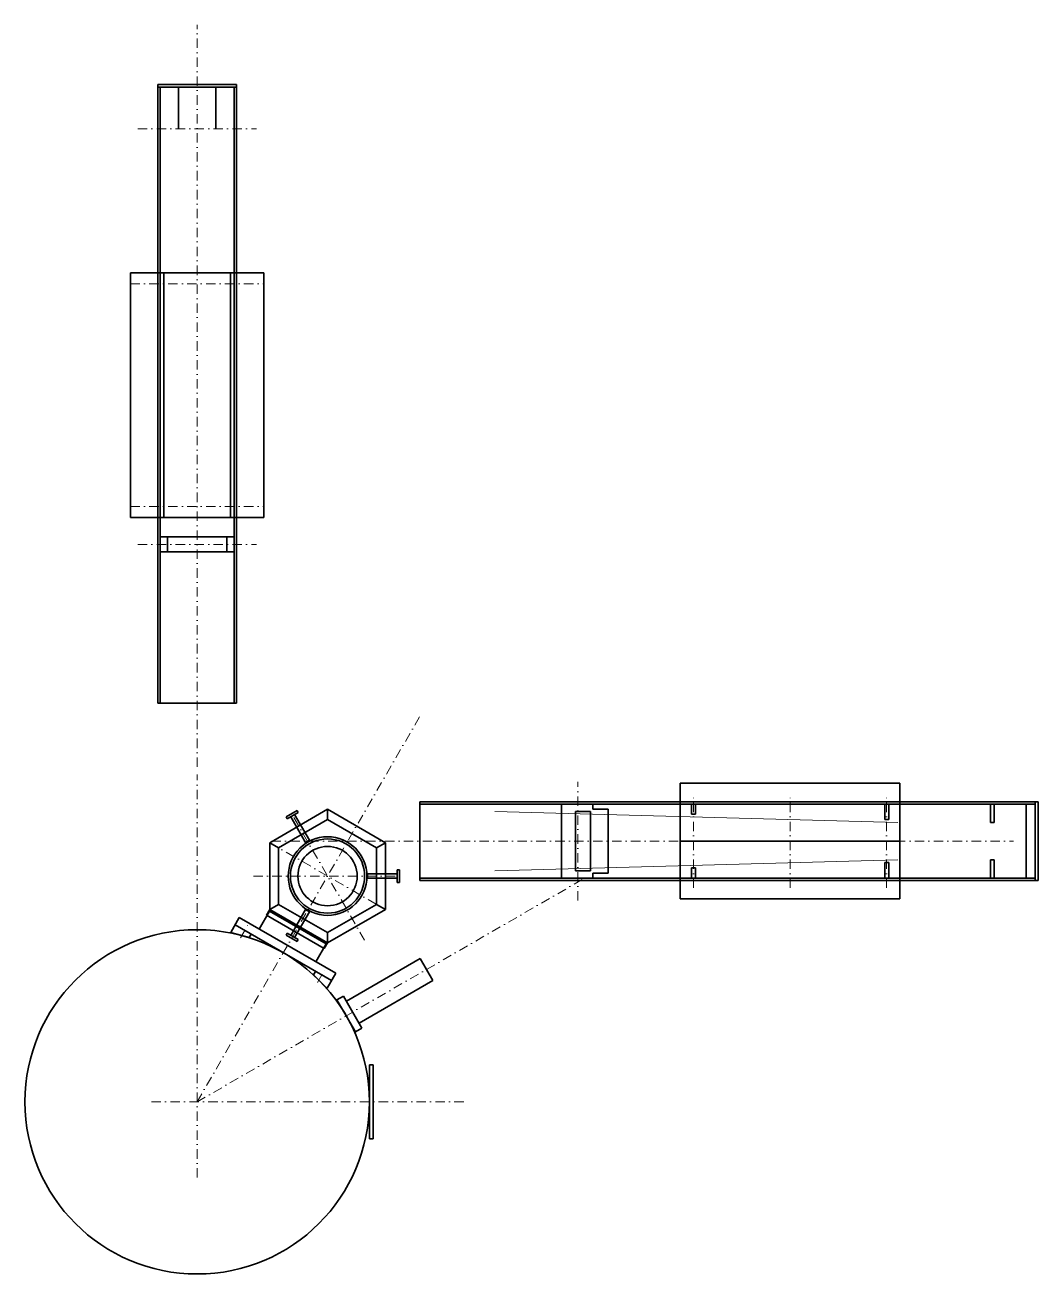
# Model space of a CAD drawing. Header units: millimetres. Extents: x -132 to 1233, y -483 to 1200.
import ezdxf

# ---------------------------------------------------------------- set-up
doc = ezdxf.new("R2010")
doc.units = ezdxf.units.MM
doc.linetypes.add('DASHDOT', pattern=[25.4, 12.7, -6.35, 0, -6.35])
for name, color, linetype, lineweight in [('AUX', 1, 'CONTINUOUS', 18), ('CENTER', 7, 'DASHDOT', 18), ('CONTOUR', 7, 'CONTINUOUS', 35)]:
    doc.layers.add(name, color=color, linetype=linetype, lineweight=lineweight)

msp = doc.modelspace()

# ---------------------------------------------------------------- linework, layer by layer
at = {"layer": 'AUX'}
for p, q in [((501, 140), (1044, 125)), ((501, 60), (1044, 75))]:
    msp.add_line(p, q, dxfattribs=at)
at = {"layer": 'CENTER'}
for p, q in [((100, 200), (100, 1200)), ((20, 1060), (180, 1060)), ((10, 851), (190, 851)), ((10, 551), (190, 551)), ((20, 500), (180, 500)), ((100, -251.4), (400, 268.2)), ((100, -353.5), (100, 190)), ((613, 20), (613, 180)), ((769, 37), (769, 163)), ((899, 37), (899, 163)), ((1029, 37), (1029, 163)), ((325.7, -33.7), (225.7, 139.5)), ((197.8, 97.9), (353.7, 7.9)), ((200, 100), (1200, 100)), ((175.7, 52.9), (375.7, 52.9)), ((100, -251.4), (619.6, 48.6)), ((158.3, -30.5), (169.8, -10.6)), ((262.2, -90.5), (273.7, -70.6)), ((38.5, -251.4), (461.5, -251.4))]:
    msp.add_line(p, q, dxfattribs=at)
at = {"layer": 'CONTOUR'}
for p, q in [((47, 286), (47, 1120)), ((47, 1120), (153, 1120)), ((47, 1116), (153, 1116)), ((50, 286), (50, 1116)), ((75, 1060), (75, 1116)), ((125, 1060), (125, 1116)), ((150, 286), (150, 1116)), ((153, 286), (153, 1120)), ((10, 866), (190, 866)), ((10, 536), (10, 866)), ((55, 536), (55, 866)), ((145, 536), (145, 866)), ((190, 536), (190, 866)), ((10, 536), (190, 536)), ((50, 510), (150, 510)), ((60, 490), (60, 510)), ((140, 490), (140, 510)), ((50, 490), (150, 490)), ((47, 286), (153, 286)), ((751, 22.1), (751, 177.9)), ((751, 177.9), (1047, 177.9)), ((1047, 22.1), (1047, 177.9)), ((400, 153), (1233, 153)), ((400, 47), (400, 153)), ((1229, 47), (1229, 153)), ((1233, 47), (1233, 153)), ((197.8, 97.9), (275.7, 142.9)), ((219.9, 132.7), (234.6, 141.2)), ((221.4, 130.1), (236.1, 138.6)), ((251.3, 101.2), (231.3, 135.8)), ((236.1, 138.6), (234.6, 141.2)), ((275.7, 142.9), (353.7, 97.9)), ((275.7, 129.1), (275.7, 142.9)), ((400, 150), (1229, 150)), ((591, 50), (591, 150)), ((610, 140), (630, 140)), ((610, 60), (610, 140)), ((630, 60), (630, 140)), ((633, 143), (633, 150)), ((633, 143), (654, 143)), ((654, 57), (654, 143)), ((766.2, 136.2), (766.2, 150)), ((766.2, 136.2), (771.5, 136.2)), ((771.5, 136.2), (771.5, 150)), ((1026.5, 129), (1026.5, 150)), ((1031.8, 129), (1031.8, 150)), ((1168.8, 125), (1168.8, 150)), ((1174, 125), (1174, 150)), ((1217, 50), (1217, 150)), ((209.8, 91), (275.7, 129.1)), ((221.4, 130.1), (219.9, 132.7)), ((246.1, 98.2), (226.1, 132.8)), ((275.7, 129.1), (341.7, 91)), ((1026.5, 129), (1031.8, 129)), ((1168.8, 125), (1174, 125)), ((246.1, 98.2), (251.3, 101.2)), ((197.8, 7.9), (197.8, 97.9)), ((197.8, 97.9), (209.8, 91)), ((209.8, 14.8), (209.8, 91)), ((341.7, 91), (353.7, 97.9)), ((341.7, 91), (341.7, 14.8)), ((353.7, 97.9), (353.7, 7.9)), ((751, 100), (1047, 100)), ((1026.5, 71), (1031.8, 71)), ((1026.5, 50), (1026.5, 71)), ((1031.8, 50), (1031.8, 71)), ((1168.8, 75), (1174, 75)), ((1168.8, 50), (1168.8, 75)), ((1174, 50), (1174, 75)), ((329.7, 55.9), (329.7, 49.9)), ((329.7, 55.9), (369.7, 55.9)), ((369.7, 61.4), (369.7, 44.4)), ((369.7, 61.4), (372.7, 61.4)), ((372.7, 61.4), (372.7, 44.4)), ((610, 60), (630, 60)), ((633, 50), (633, 57)), ((633, 57), (654, 57)), ((766.2, 63.8), (771.5, 63.8)), ((766.2, 50), (766.2, 63.8)), ((771.5, 50), (771.5, 63.8)), ((329.7, 49.9), (369.7, 49.9)), ((369.7, 44.4), (372.7, 44.4)), ((400, 50), (1229, 50)), ((400, 47), (1233, 47)), ((751, 22.1), (1047, 22.1)), ((183.6, -18.6), (197.6, 5.7)), ((193.3, 0.1), (197.8, 7.9)), ((271.2, -44.9), (193.3, 0.1)), ((197.6, 5.7), (273.9, -38.3)), ((197.8, 7.9), (209.8, 14.8)), ((275.7, -37.1), (197.8, 7.9)), ((275.7, -23.2), (209.8, 14.8)), ((246.1, 7.7), (226.1, -27)), ((251.3, 4.7), (231.3, -30)), ((251.3, 4.7), (246.1, 7.7)), ((341.7, 14.8), (275.7, -23.2)), ((353.7, 7.9), (275.7, -37.1)), ((341.7, 14.8), (353.7, 7.9)), ((145.3, -23), (156.8, -3.1)), ((151, -13), (281, -88)), ((156.8, -3.1), (286.7, -78.1)), ((145.3, -23), (146.6, -23.7)), ((146.6, -23.7), (170.1, -30)), ((170.1, -30), (172.7, -25.5)), ((221.4, -24.2), (219.9, -26.8)), ((234.6, -35.3), (219.9, -26.8)), ((236.1, -32.7), (221.4, -24.2)), ((236.1, -32.7), (234.6, -35.3)), ((275.7, -37.1), (275.7, -23.2)), ((259.9, -62.6), (273.9, -38.3)), ((271.2, -44.9), (275.7, -37.1)), ((301.1, -115.7), (400.7, -58.2)), ((400.7, -58.2), (417.7, -87.7)), ((256.7, -80), (259.3, -75.5)), ((256.7, -80), (273.9, -97.2)), ((275.2, -98), (286.7, -78.1)), ((273.9, -97.2), (275.2, -98)), ((318.1, -145.2), (417.7, -87.7)), ((288.4, -113.8), (297.1, -108.8)), ((288.4, -113.8), (313.4, -157.1)), ((297.1, -108.8), (322.1, -152.1)), ((313.4, -157.1), (322.1, -152.1)), ((332, -301.4), (332, -201.4)), ((332, -201.4), (337, -201.4)), ((337, -301.4), (337, -201.4)), ((332, -301.4), (337, -301.4))]:
    msp.add_line(p, q, dxfattribs=at)
for centre, radius in [((275.7, 52.9), 53), ((275.7, 52.9), 50), ((275.7, 52.9), 40), ((100, -251.4), 232)]:
    msp.add_circle(centre, radius, dxfattribs=at)

doc.saveas('drawing.dxf')
